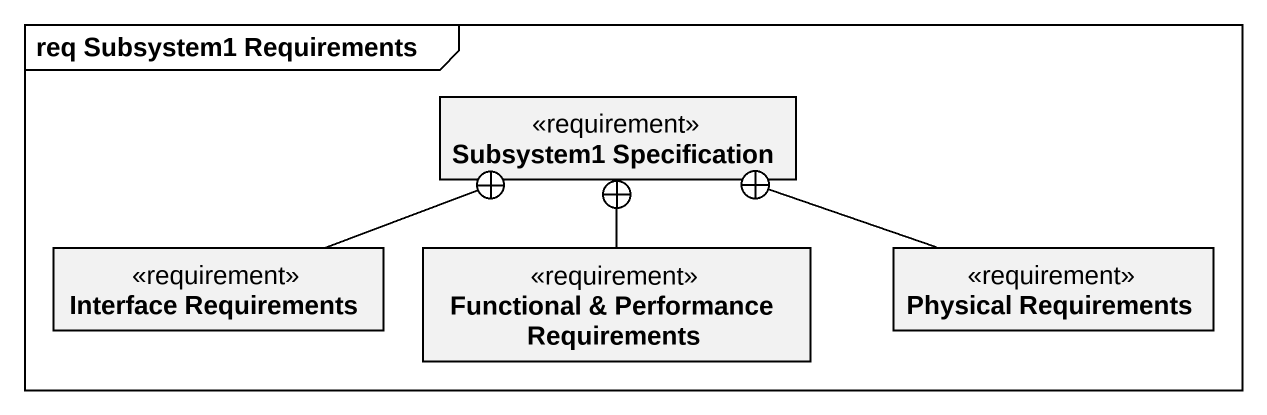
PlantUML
@startuml
mainframe req Subsystem1 Requirements
hide circle
hide empty members
class "Subsystem1 Specification" as Subsystem1_Specification <<requirement>>
class "Interface Requirements" as Interface_Requirements <<requirement>>
class "Functional & Performance Requirements" as Functional_Performance <<requirement>>
class "Physical Requirements" as Physical_Requirements <<requirement>>
Interface_Requirements -right-+ Subsystem1_Specification
Functional_Performance -up-+ Subsystem1_Specification
Physical_Requirements -left-+ Subsystem1_Specification
@enduml
